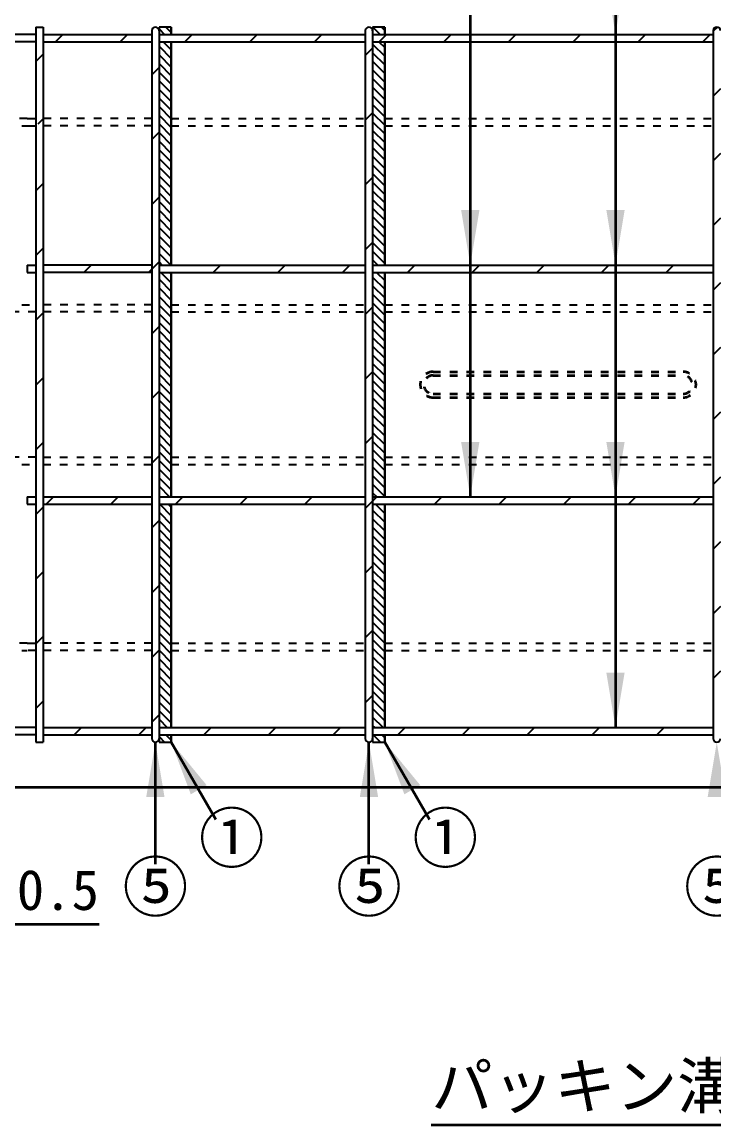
# Model space of a CAD drawing. Units: millimetres, scale not verified. Extents: x 100 to 4105, y 100 to 2870.
# Drawn here: x 3310 to 3764, y 1776 to 2499 of the extents above; entities that cross this region are included whole.
import ezdxf
from ezdxf.enums import TextEntityAlignment as Align

# ---------------------------------------------------------------- set-up
doc = ezdxf.new("R2010")
doc.units = ezdxf.units.MM
doc.header["$LTSCALE"] = 5
doc.linetypes.add('USER1', pattern=[2.2, 1, -1.2])
doc.layers.add('V-nasSTD', color=7, linetype='Continuous', lineweight=50)
doc.styles.add('ＭＳ ゴシック', font='')
doc.styles.get('ＭＳ ゴシック').set_extended_font_data('MS Gothic')

msp = doc.modelspace()

# ---------------------------------------------------------------- hatches: boundary and pattern name
at = {"layer": 'V-nasSTD'}
for points in [[(3705.346, 2527.286), (3699.346, 2491.286), (3693.346, 2527.286)], [(3610.146, 2376.086), (3604.146, 2340.086), (3598.146, 2376.086)], [(3705.346, 2376.086), (3699.346, 2340.086), (3693.346, 2376.086)], [(3610.146, 2224.086), (3604.146, 2188.086), (3598.146, 2224.086)], [(3705.346, 2224.086), (3699.346, 2188.086), (3693.346, 2224.086)], [(3705.346, 2072.886), (3699.346, 2036.886), (3693.346, 2072.886)], [(3403.746, 1991.286), (3397.746, 2027.286), (3391.746, 1991.286)], [(3431.342, 1999.109), (3408.146, 2027.286), (3420.95, 1993.109)], [(3543.746, 1991.286), (3537.746, 2027.286), (3531.746, 1991.286)], [(3571.342, 1999.109), (3548.146, 2027.286), (3560.95, 1993.109)], [(3771.746, 1991.286), (3765.746, 2027.286), (3759.746, 1991.286)]]:
    msp.add_hatch(color=256, dxfattribs=at).paths.add_polyline_path(points)

# ---------------------------------------------------------------- linework, layer by layer
for p, q in [((3604.146, 2552.886), (3604.146, 2188.086)), ((3699.346, 2552.886), (3699.346, 2036.886)), ((3397.746, 1947.336), (3397.746, 2027.286)), ((3437.436, 1976.554), (3408.146, 2027.286)), ((3537.746, 1947.336), (3537.746, 2027.286)), ((3577.436, 1976.554), (3548.146, 2027.286)), ((3270.946, 1997.686), (3861.746, 1997.686)), ((3360.946, 1907.686), (3270.946, 1907.686)), ((3578.538, 1776.359), (3861.746, 1776.359))]:
    msp.add_line(p, q, dxfattribs=at)
at = {"layer": 'V-nasSTD', "lineweight": 35}
for p, q in [((3319.346, 2496.086), (3319.346, 2027.286)), ((3319.346, 2496.086), (3324.146, 2496.086)), ((3324.146, 2496.086), (3324.146, 2027.286)), ((3408.146, 2496.086), (3400.146, 2496.086)), ((3400.146, 2496.086), (3400.146, 2493.686)), ((3408.146, 2496.086), (3400.146, 2496.086)), ((3400.146, 2494.821), (3403.681, 2491.286)), ((3404.538, 2496.086), (3408.146, 2492.478)), ((3408.146, 2496.086), (3408.146, 2491.286)), ((3408.146, 2491.286), (3408.146, 2496.086)), ((3548.146, 2496.086), (3540.146, 2496.086)), ((3548.146, 2496.086), (3540.146, 2496.086)), ((3540.146, 2496.086), (3540.146, 2493.686)), ((3540.303, 2496.086), (3545.103, 2491.286)), ((3545.959, 2496.086), (3548.146, 2493.9)), ((3548.146, 2496.086), (3548.146, 2491.286)), ((3548.146, 2491.286), (3548.146, 2496.086)), ((3766.113, 2496.058), (3763.346, 2493.291)), ((3319.346, 2491.286), (3061.746, 2491.286)), ((3324.146, 2491.286), (3395.346, 2491.286)), ((3337.077, 2491.286), (3332.277, 2486.486)), ((3374.704, 2486.486), (3379.504, 2491.286)), ((3395.346, 2493.686), (3395.346, 2029.686)), ((3400.146, 2493.686), (3400.146, 2029.686)), ((3400.146, 2491.286), (3535.346, 2491.286)), ((3417.13, 2486.486), (3421.93, 2491.286)), ((3459.557, 2486.486), (3464.357, 2491.286)), ((3501.983, 2486.486), (3506.783, 2491.286)), ((3535.346, 2493.686), (3535.346, 2029.686)), ((3540.146, 2493.686), (3540.146, 2029.686)), ((3540.146, 2491.286), (3763.346, 2491.286)), ((3549.209, 2491.286), (3544.409, 2486.486)), ((3586.836, 2486.486), (3591.636, 2491.286)), ((3629.262, 2486.486), (3634.062, 2491.286)), ((3671.689, 2486.486), (3676.489, 2491.286)), ((3714.115, 2486.486), (3718.915, 2491.286)), ((3756.542, 2486.486), (3761.342, 2491.286)), ((3763.346, 2493.686), (3763.346, 2029.686)), ((3319.346, 2486.486), (3061.746, 2486.486)), ((3324.146, 2486.486), (3395.346, 2486.486)), ((3400.146, 2486.486), (3535.346, 2486.486)), ((3400.146, 2483.508), (3408.146, 2475.508)), ((3402.824, 2486.486), (3408.146, 2481.165)), ((3408.146, 2486.486), (3408.146, 2340.086)), ((3408.146, 2436.05), (3408.146, 2486.486)), ((3540.146, 2482.223), (3535.346, 2477.423)), ((3540.146, 2486.486), (3763.346, 2486.486)), ((3540.146, 2484.929), (3548.146, 2476.929)), ((3544.246, 2486.486), (3548.146, 2482.586)), ((3548.146, 2486.486), (3548.146, 2340.086)), ((3548.146, 2436.05), (3548.146, 2486.486)), ((3324.146, 2478.355), (3319.346, 2473.555)), ((3400.146, 2477.851), (3408.146, 2469.851)), ((3540.146, 2479.272), (3548.146, 2471.272)), ((3540.146, 2473.615), (3548.146, 2465.615)), ((3400.146, 2469.502), (3395.346, 2464.702)), ((3400.146, 2472.194), (3408.146, 2464.194)), ((3400.146, 2466.537), (3408.146, 2458.537)), ((3540.146, 2467.959), (3548.146, 2459.959)), ((3400.146, 2460.88), (3408.146, 2452.88)), ((3540.146, 2462.302), (3548.146, 2454.302)), ((3400.146, 2455.223), (3408.146, 2447.223)), ((3540.146, 2456.645), (3548.146, 2448.645)), ((3540.146, 2450.988), (3548.146, 2442.988)), ((3768.146, 2455.664), (3763.346, 2450.864)), ((3400.146, 2449.567), (3408.146, 2441.567)), ((3400.146, 2443.91), (3408.146, 2435.91)), ((3540.146, 2445.331), (3548.146, 2437.331)), ((3400.146, 2438.253), (3408.146, 2430.253)), ((3540.146, 2439.796), (3535.346, 2434.996)), ((3540.146, 2439.674), (3548.146, 2431.674)), ((3400.146, 2432.596), (3408.146, 2424.596)), ((3408.146, 2435.075), (3408.146, 2436.05)), ((3408.146, 2431.25), (3408.146, 2435.075)), ((3408.146, 2340.086), (3408.146, 2431.25)), ((3540.146, 2434.017), (3548.146, 2426.017)), ((3548.146, 2431.25), (3548.146, 2436.05)), ((3548.146, 2340.086), (3548.146, 2431.25)), ((3400.146, 2427.075), (3395.346, 2422.275)), ((3400.146, 2426.939), (3408.146, 2418.939)), ((3540.146, 2428.361), (3548.146, 2420.361)), ((3540.146, 2422.704), (3548.146, 2414.704)), ((3400.146, 2421.282), (3408.146, 2413.282)), ((3400.146, 2415.625), (3408.146, 2407.625)), ((3540.146, 2417.047), (3548.146, 2409.047)), ((3400.146, 2409.969), (3408.146, 2401.969)), ((3540.146, 2411.39), (3548.146, 2403.39)), ((3768.146, 2413.238), (3763.346, 2408.438)), ((3400.146, 2404.312), (3408.146, 2396.312)), ((3540.146, 2405.733), (3548.146, 2397.733)), ((3324.146, 2393.502), (3319.346, 2388.702)), ((3400.146, 2398.655), (3408.146, 2390.655)), ((3540.146, 2397.37), (3535.346, 2392.57)), ((3540.146, 2400.076), (3548.146, 2392.076)), ((3540.146, 2394.419), (3548.146, 2386.419)), ((3400.146, 2392.998), (3408.146, 2384.998)), ((3400.146, 2387.341), (3408.146, 2379.341)), ((3540.146, 2388.763), (3548.146, 2380.763)), ((3400.146, 2384.649), (3395.346, 2379.849)), ((3400.146, 2381.684), (3408.146, 2373.684)), ((3540.146, 2383.106), (3548.146, 2375.106)), ((3400.146, 2376.028), (3408.146, 2368.028)), ((3540.146, 2377.449), (3548.146, 2369.449)), ((3540.146, 2371.792), (3548.146, 2363.792)), ((3400.146, 2370.371), (3408.146, 2362.371)), ((3400.146, 2364.714), (3408.146, 2356.714)), ((3540.146, 2366.135), (3548.146, 2358.135)), ((3768.146, 2370.811), (3763.346, 2366.011)), ((3400.146, 2359.057), (3408.146, 2351.057)), ((3540.146, 2360.478), (3548.146, 2352.478)), ((3324.146, 2351.075), (3319.346, 2346.275)), ((3400.146, 2353.4), (3408.146, 2345.4)), ((3540.146, 2354.943), (3535.346, 2350.143)), ((3540.146, 2354.821), (3548.146, 2346.821)), ((3400.146, 2347.743), (3407.803, 2340.086)), ((3540.146, 2349.165), (3548.146, 2341.165)), ((3540.146, 2343.508), (3543.568, 2340.086)), ((3313.746, 2340.086), (3319.346, 2340.086)), ((3313.746, 2340.086), (3313.746, 2335.286)), ((3313.746, 2335.286), (3319.346, 2335.286)), ((3395.346, 2340.086), (3324.146, 2340.086)), ((3395.346, 2335.286), (3324.146, 2335.286)), ((3350.783, 2335.286), (3355.583, 2340.086)), ((3393.209, 2335.286), (3395.346, 2337.423)), ((3400.146, 2342.223), (3395.346, 2337.423)), ((3400.146, 2342.086), (3402.146, 2340.086)), ((3400.146, 2340.086), (3535.346, 2340.086)), ((3400.146, 2335.286), (3535.346, 2335.286)), ((3401.289, 2335.286), (3408.146, 2328.43)), ((3406.946, 2335.286), (3408.146, 2334.086)), ((3408.146, 2335.286), (3408.146, 2188.086)), ((3408.146, 2314.086), (3408.146, 2335.286)), ((3435.636, 2335.286), (3440.436, 2340.086)), ((3478.062, 2335.286), (3482.862, 2340.086)), ((3520.489, 2335.286), (3525.289, 2340.086)), ((3540.146, 2340.086), (3763.346, 2340.086)), ((3540.146, 2335.286), (3763.346, 2335.286)), ((3542.711, 2335.286), (3548.146, 2329.851)), ((3548.146, 2335.286), (3548.146, 2188.086)), ((3548.146, 2314.086), (3548.146, 2335.286)), ((3562.915, 2335.286), (3567.715, 2340.086)), ((3605.342, 2335.286), (3610.142, 2340.086)), ((3647.768, 2335.286), (3652.568, 2340.086)), ((3690.194, 2335.286), (3694.994, 2340.086)), ((3732.621, 2335.286), (3737.421, 2340.086)), ((3400.146, 2330.773), (3408.146, 2322.773)), ((3540.146, 2332.194), (3548.146, 2324.194)), ((3768.146, 2328.385), (3763.346, 2323.585)), ((3400.146, 2325.116), (3408.146, 2317.116)), ((3540.146, 2326.537), (3548.146, 2318.537)), ((3540.146, 2320.88), (3548.146, 2312.88)), ((3400.146, 2319.459), (3408.146, 2311.459)), ((3400.146, 2313.802), (3408.146, 2305.802)), ((3408.146, 2309.286), (3408.146, 2314.086)), ((3540.146, 2315.223), (3548.146, 2307.223)), ((3548.146, 2309.286), (3548.146, 2314.086)), ((3324.146, 2308.649), (3319.346, 2303.849)), ((3400.146, 2308.145), (3408.146, 2300.145)), ((3408.146, 2214.086), (3408.146, 2309.286)), ((3540.146, 2312.517), (3535.346, 2307.717)), ((3540.146, 2309.567), (3548.146, 2301.567)), ((3548.146, 2214.086), (3548.146, 2309.286)), ((3400.146, 2299.796), (3395.346, 2294.996)), ((3400.146, 2302.488), (3408.146, 2294.488)), ((3540.146, 2303.91), (3548.146, 2295.91)), ((3400.146, 2296.832), (3408.146, 2288.832)), ((3540.146, 2298.253), (3548.146, 2290.253)), ((3540.146, 2292.596), (3548.146, 2284.596)), ((3400.146, 2291.175), (3408.146, 2283.175)), ((3400.146, 2285.518), (3408.146, 2277.518)), ((3540.146, 2286.939), (3548.146, 2278.939)), ((3768.146, 2285.958), (3763.346, 2281.158)), ((3400.146, 2279.861), (3408.146, 2271.861)), ((3540.146, 2281.282), (3548.146, 2273.282)), ((3400.146, 2274.204), (3408.146, 2266.204)), ((3540.146, 2275.625), (3548.146, 2267.625)), ((3324.146, 2266.223), (3319.346, 2261.423)), ((3400.146, 2268.547), (3408.146, 2260.547)), ((3540.146, 2270.091), (3535.346, 2265.291)), ((3540.146, 2269.969), (3548.146, 2261.969)), ((3540.146, 2264.312), (3548.146, 2256.312)), ((3400.146, 2257.37), (3395.346, 2252.57)), ((3400.146, 2262.89), (3408.146, 2254.89)), ((3400.146, 2257.234), (3408.146, 2249.234)), ((3540.146, 2258.655), (3548.146, 2250.655)), ((3400.146, 2251.577), (3408.146, 2243.577)), ((3540.146, 2252.998), (3548.146, 2244.998)), ((3400.146, 2245.92), (3408.146, 2237.92)), ((3540.146, 2247.341), (3548.146, 2239.341)), ((3540.146, 2241.684), (3548.146, 2233.684)), ((3768.146, 2243.532), (3763.346, 2238.732)), ((3400.146, 2240.263), (3408.146, 2232.263)), ((3400.146, 2234.606), (3408.146, 2226.606)), ((3540.146, 2236.028), (3548.146, 2228.028)), ((3400.146, 2228.949), (3408.146, 2220.949)), ((3540.146, 2227.664), (3535.346, 2222.864)), ((3540.146, 2230.371), (3548.146, 2222.371)), ((3324.146, 2223.796), (3319.346, 2218.996)), ((3400.146, 2223.292), (3408.146, 2215.292)), ((3540.146, 2224.714), (3548.146, 2216.714)), ((3400.146, 2214.943), (3395.346, 2210.143)), ((3400.146, 2217.636), (3408.146, 2209.636)), ((3408.146, 2209.286), (3408.146, 2214.086)), ((3540.146, 2219.057), (3548.146, 2211.057)), ((3540.146, 2213.4), (3548.146, 2205.4)), ((3548.146, 2209.286), (3548.146, 2214.086)), ((3400.146, 2211.979), (3408.146, 2203.979)), ((3400.146, 2206.322), (3408.146, 2198.322)), ((3408.146, 2188.086), (3408.146, 2209.286)), ((3540.146, 2207.743), (3548.146, 2199.743)), ((3548.146, 2188.086), (3548.146, 2209.286)), ((3400.146, 2200.665), (3408.146, 2192.665)), ((3540.146, 2202.086), (3548.146, 2194.086)), ((3768.146, 2201.106), (3763.346, 2196.306)), ((3400.146, 2195.008), (3407.068, 2188.086)), ((3540.146, 2196.43), (3548.146, 2188.43)), ((3540.146, 2190.773), (3542.832, 2188.086)), ((3313.746, 2188.086), (3319.346, 2188.086)), ((3313.746, 2188.086), (3313.746, 2183.286)), ((3324.146, 2188.086), (3395.346, 2188.086)), ((3330.862, 2188.086), (3326.062, 2183.286)), ((3368.489, 2183.286), (3373.289, 2188.086)), ((3400.146, 2188.086), (3535.346, 2188.086)), ((3410.915, 2183.286), (3415.715, 2188.086)), ((3453.341, 2183.286), (3458.142, 2188.086)), ((3495.768, 2183.286), (3500.568, 2188.086)), ((3540.146, 2185.238), (3535.346, 2180.438)), ((3540.146, 2188.086), (3763.346, 2188.086)), ((3542.994, 2188.086), (3540.146, 2185.238)), ((3580.621, 2183.286), (3585.421, 2188.086)), ((3623.047, 2183.286), (3627.847, 2188.086)), ((3665.474, 2183.286), (3670.274, 2188.086)), ((3707.9, 2183.286), (3712.7, 2188.086)), ((3750.326, 2183.286), (3755.126, 2188.086)), ((3313.746, 2183.286), (3319.346, 2183.286)), ((3324.146, 2181.37), (3319.346, 2176.57)), ((3324.146, 2183.286), (3395.346, 2183.286)), ((3400.146, 2183.286), (3535.346, 2183.286)), ((3400.146, 2178.038), (3408.146, 2170.038)), ((3400.554, 2183.286), (3408.146, 2175.694)), ((3406.211, 2183.286), (3408.146, 2181.351)), ((3408.146, 2183.286), (3408.146, 2036.886)), ((3408.146, 2092.123), (3408.146, 2183.286)), ((3540.146, 2183.286), (3763.346, 2183.286)), ((3540.146, 2179.459), (3548.146, 2171.459)), ((3541.976, 2183.286), (3548.146, 2177.116)), ((3547.632, 2183.286), (3548.146, 2182.773)), ((3548.146, 2183.286), (3548.146, 2036.886)), ((3548.146, 2092.123), (3548.146, 2183.286)), ((3400.146, 2172.517), (3395.346, 2167.717)), ((3400.146, 2172.381), (3408.146, 2164.381)), ((3540.146, 2173.802), (3548.146, 2165.802)), ((3400.146, 2166.724), (3408.146, 2158.724)), ((3540.146, 2168.145), (3548.146, 2160.145)), ((3540.146, 2162.488), (3548.146, 2154.488)), ((3400.146, 2161.067), (3408.146, 2153.067)), ((3400.146, 2155.41), (3408.146, 2147.41)), ((3540.146, 2156.832), (3548.146, 2148.832)), ((3768.146, 2158.679), (3763.346, 2153.879)), ((3400.146, 2149.753), (3408.146, 2141.753)), ((3540.146, 2151.175), (3548.146, 2143.175)), ((3400.146, 2144.096), (3408.146, 2136.096)), ((3540.146, 2142.811), (3535.346, 2138.011)), ((3540.146, 2145.518), (3548.146, 2137.518)), ((3324.146, 2138.943), (3319.346, 2134.143)), ((3400.146, 2138.44), (3408.146, 2130.44)), ((3540.146, 2139.861), (3548.146, 2131.861)), ((3540.146, 2134.204), (3548.146, 2126.204)), ((3400.146, 2130.091), (3395.346, 2125.291)), ((3400.146, 2132.783), (3408.146, 2124.783)), ((3400.146, 2127.126), (3408.146, 2119.126)), ((3540.146, 2128.547), (3548.146, 2120.547)), ((3400.146, 2121.469), (3408.146, 2113.469)), ((3540.146, 2122.89), (3548.146, 2114.89)), ((3400.146, 2115.812), (3408.146, 2107.812)), ((3540.146, 2117.234), (3548.146, 2109.234)), ((3540.146, 2111.577), (3548.146, 2103.577)), ((3768.146, 2116.253), (3763.346, 2111.453)), ((3400.146, 2110.155), (3408.146, 2102.155)), ((3400.146, 2104.499), (3408.146, 2096.499)), ((3540.146, 2105.92), (3548.146, 2097.92)), ((3400.146, 2098.842), (3408.146, 2090.842)), ((3540.146, 2100.385), (3535.346, 2095.585)), ((3540.146, 2100.263), (3548.146, 2092.263)), ((3324.146, 2096.517), (3319.346, 2091.717)), ((3400.146, 2093.185), (3408.146, 2085.185)), ((3408.146, 2087.323), (3408.146, 2092.123)), ((3540.146, 2094.606), (3548.146, 2086.606)), ((3548.146, 2087.323), (3548.146, 2092.123)), ((3400.146, 2087.664), (3395.346, 2082.864)), ((3400.146, 2087.528), (3408.146, 2079.528)), ((3408.146, 2036.886), (3408.146, 2087.323)), ((3540.146, 2088.949), (3548.146, 2080.949)), ((3540.146, 2083.292), (3548.146, 2075.292)), ((3548.146, 2036.886), (3548.146, 2087.323)), ((3400.146, 2081.871), (3408.146, 2073.871)), ((3400.146, 2076.214), (3408.146, 2068.214)), ((3540.146, 2077.636), (3548.146, 2069.636)), ((3400.146, 2070.557), (3408.146, 2062.557)), ((3540.146, 2071.979), (3548.146, 2063.979)), ((3768.146, 2073.826), (3763.346, 2069.026)), ((3400.146, 2064.901), (3408.146, 2056.901)), ((3540.146, 2066.322), (3548.146, 2058.322)), ((3540.146, 2060.665), (3548.146, 2052.665)), ((3324.146, 2054.091), (3319.346, 2049.291)), ((3400.146, 2059.244), (3408.146, 2051.244)), ((3400.146, 2053.587), (3408.146, 2045.587)), ((3540.146, 2057.958), (3535.346, 2053.158)), ((3540.146, 2055.008), (3548.146, 2047.008)), ((3400.146, 2047.93), (3408.146, 2039.93)), ((3540.146, 2049.351), (3548.146, 2041.351)), ((3400.146, 2045.238), (3395.346, 2040.438)), ((3400.146, 2042.273), (3405.533, 2036.886)), ((3540.146, 2043.694), (3546.954, 2036.886)), ((3319.346, 2036.886), (3061.746, 2036.886)), ((3319.346, 2032.086), (3061.746, 2032.086)), ((3324.146, 2036.886), (3395.346, 2036.886)), ((3324.146, 2032.086), (3395.346, 2032.086)), ((3344.568, 2032.086), (3349.368, 2036.886)), ((3386.994, 2032.086), (3391.794, 2036.886)), ((3400.146, 2036.886), (3535.346, 2036.886)), ((3400.146, 2032.086), (3535.346, 2032.086)), ((3404.676, 2032.086), (3408.146, 2028.616)), ((3408.146, 2032.086), (3408.146, 2027.286)), ((3408.146, 2027.286), (3408.146, 2032.086)), ((3429.421, 2032.086), (3434.221, 2036.886)), ((3471.847, 2032.086), (3476.647, 2036.886)), ((3514.274, 2032.086), (3519.074, 2036.886)), ((3540.146, 2038.038), (3541.297, 2036.886)), ((3540.146, 2036.886), (3763.346, 2036.886)), ((3540.146, 2032.086), (3763.346, 2032.086)), ((3540.441, 2032.086), (3545.241, 2027.286)), ((3546.097, 2032.086), (3548.146, 2030.038)), ((3548.146, 2032.086), (3548.146, 2027.286)), ((3548.146, 2027.286), (3548.146, 2032.086)), ((3556.7, 2032.086), (3561.5, 2036.886)), ((3599.126, 2032.086), (3603.926, 2036.886)), ((3641.553, 2032.086), (3646.353, 2036.886)), ((3683.979, 2032.086), (3688.779, 2036.886)), ((3726.406, 2032.086), (3731.206, 2036.886)), ((3319.346, 2027.286), (3324.146, 2027.286)), ((3400.146, 2030.959), (3403.819, 2027.286)), ((3400.146, 2029.686), (3400.146, 2027.286)), ((3400.146, 2027.286), (3408.146, 2027.286)), ((3400.146, 2027.286), (3408.146, 2027.286)), ((3540.146, 2029.686), (3540.146, 2027.286)), ((3540.146, 2027.286), (3548.146, 2027.286)), ((3540.146, 2027.286), (3548.146, 2027.286))]:
    msp.add_line(p, q, dxfattribs=at)
at = {"layer": 'V-nasSTD', "linetype": 'USER1', "lineweight": 35}
for p, q in [((3313.746, 2436.05), (3156.146, 2436.05)), ((3156.146, 2431.25), (3313.746, 2431.25)), ((3313.746, 2436.05), (3319.346, 2436.05)), ((3313.746, 2431.25), (3319.346, 2431.25)), ((3324.146, 2435.928), (3319.346, 2431.128)), ((3395.346, 2436.05), (3324.146, 2436.05)), ((3324.267, 2436.05), (3324.146, 2435.928)), ((3395.346, 2431.25), (3324.146, 2431.25)), ((3408.146, 2436.05), (3535.346, 2436.05)), ((3409.12, 2436.05), (3408.146, 2435.075)), ((3408.146, 2431.25), (3535.346, 2431.25)), ((3548.146, 2436.05), (3763.346, 2436.05)), ((3548.146, 2431.25), (3763.346, 2431.25)), ((3156.146, 2314.086), (3319.346, 2314.086)), ((3395.346, 2314.086), (3324.146, 2314.086)), ((3408.146, 2314.086), (3535.346, 2314.086)), ((3548.146, 2314.086), (3763.346, 2314.086)), ((3319.346, 2309.286), (3156.146, 2309.286)), ((3395.346, 2309.286), (3324.146, 2309.286)), ((3408.146, 2309.286), (3535.346, 2309.286)), ((3548.146, 2309.286), (3763.346, 2309.286)), ((3319.346, 2214.086), (3156.146, 2214.086)), ((3324.146, 2214.086), (3395.346, 2214.086)), ((3408.146, 2214.086), (3535.346, 2214.086)), ((3548.146, 2214.086), (3763.346, 2214.086)), ((3156.146, 2209.286), (3319.346, 2209.286)), ((3324.146, 2209.286), (3395.346, 2209.286)), ((3408.146, 2209.286), (3535.346, 2209.286)), ((3548.146, 2209.286), (3763.346, 2209.286)), ((3313.746, 2092.123), (3156.146, 2092.123)), ((3313.746, 2092.123), (3319.346, 2092.123)), ((3395.346, 2092.123), (3324.146, 2092.123)), ((3408.146, 2092.123), (3535.346, 2092.123)), ((3548.146, 2092.123), (3763.346, 2092.123)), ((3156.146, 2087.323), (3313.746, 2087.323)), ((3319.346, 2087.323), (3313.746, 2087.323)), ((3395.346, 2087.323), (3324.146, 2087.323)), ((3408.146, 2087.323), (3535.346, 2087.323)), ((3548.146, 2087.323), (3763.346, 2087.323))]:
    msp.add_line(p, q, dxfattribs=at)
at = {"layer": 'V-nasSTD', "linetype": 'USER1'}
for p, q in [((3579.746, 2270.086), (3743.746, 2270.086)), ((3579.746, 2267.686), (3743.746, 2267.686)), ((3579.746, 2255.686), (3743.746, 2255.686)), ((3579.746, 2253.286), (3743.746, 2253.286))]:
    msp.add_line(p, q, dxfattribs=at)
at = {"layer": 'V-nasSTD', "lineweight": 35}
for centre, start, end in [((3397.746, 2493.686), 0, 180), ((3537.746, 2493.686), 0, 180), ((3765.746, 2493.686), 0, 180), ((3397.746, 2029.686), 180, 0), ((3537.746, 2029.686), 180, 0), ((3765.746, 2029.686), 180, 0)]:
    msp.add_arc(centre, 2.4, start, end, dxfattribs=at)
at = {"layer": 'V-nasSTD', "linetype": 'USER1'}
for centre, radius, start, end in [((3579.746, 2261.686), 8.4, 90, 270), ((3579.746, 2261.686), 6, 90, 270), ((3743.746, 2261.686), 8.4, 270, 90), ((3743.746, 2261.686), 6, 270, 90)]:
    msp.add_arc(centre, radius, start, end, dxfattribs=at)

# ---------------------------------------------------------------- texts
at = {"layer": 'V-nasSTD', "style": 'ＭＳ ゴシック'}
for s, height, p in [('①', 31.67, (3426.199, 1980.205)), ('①', 31.67, (3566.199, 1980.205)), ('⑤', 31.67, (3376.182, 1948.186)), ('⑤', 31.67, (3516.182, 1948.186)), ('⑤', 31.67, (3744.182, 1948.186)), ('70.5', 26.39, (3288.946, 1943.686)), ('パッキン溝無し', 29.56, (3578.538, 1816.679))]:
    msp.add_text(s, height=height, dxfattribs=at).set_placement(p, align=Align.TOP_LEFT)

doc.saveas('drawing.dxf')
